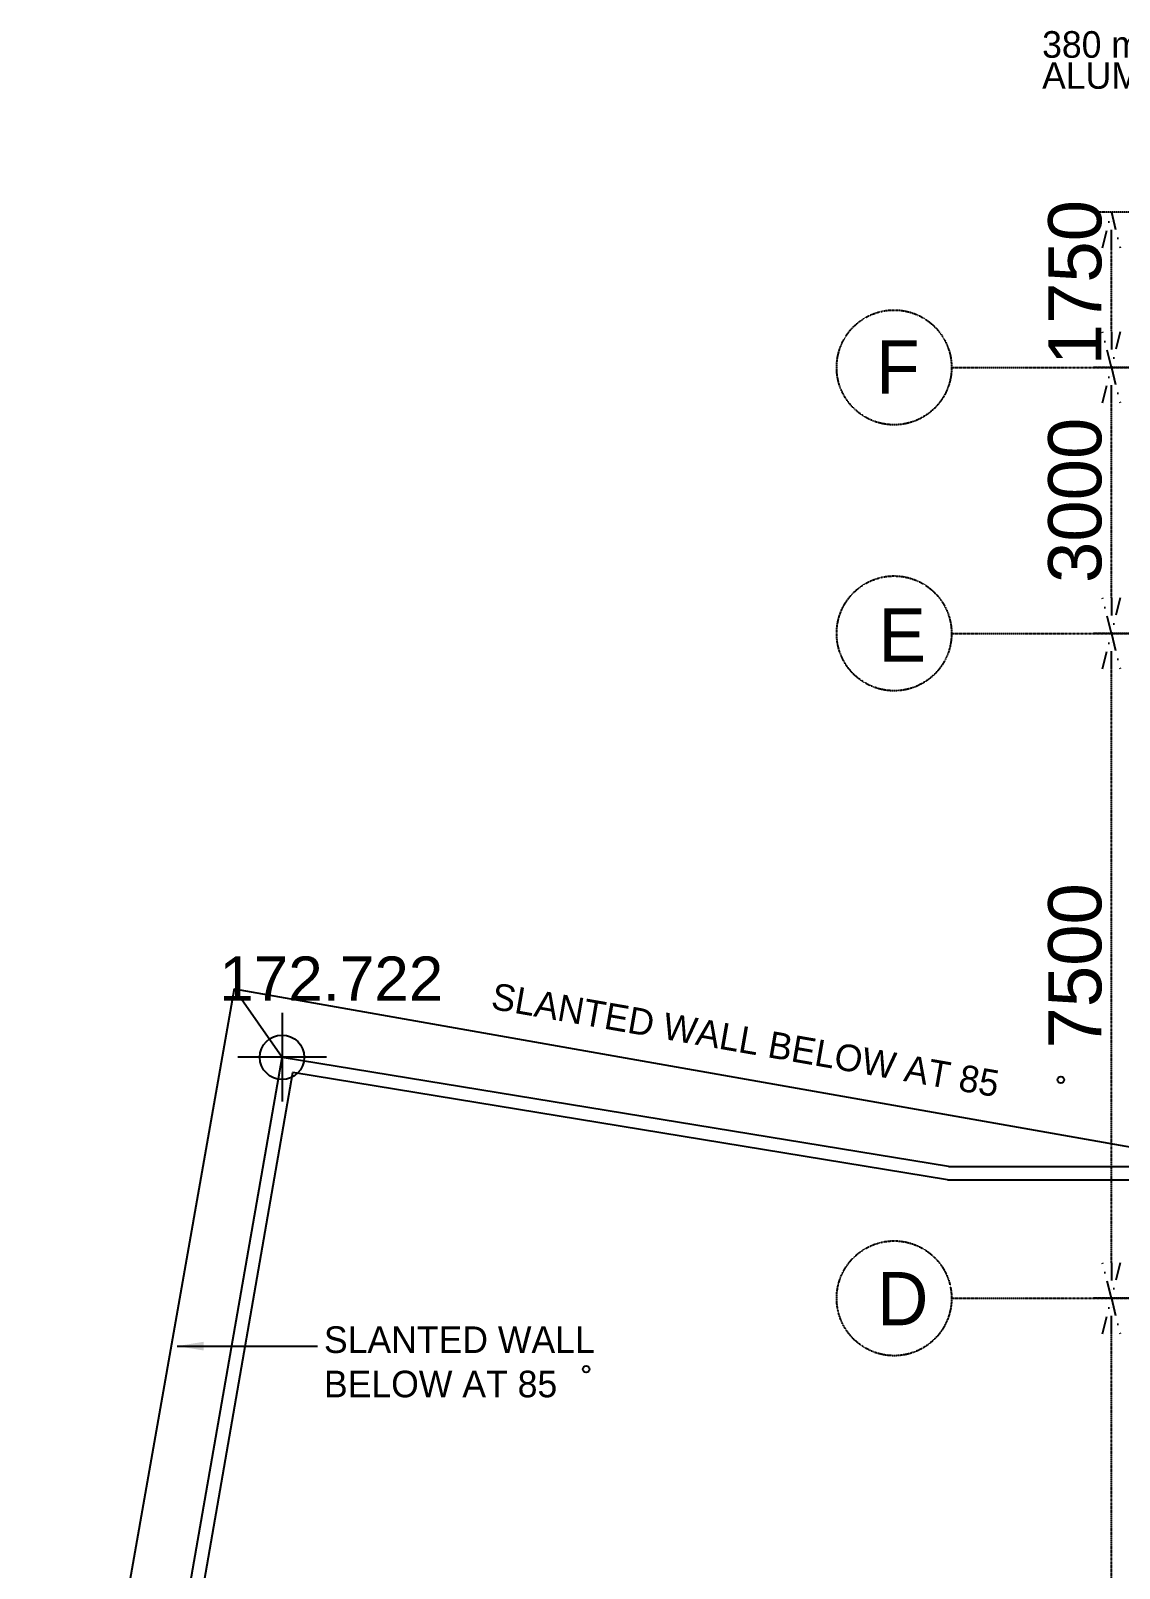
# Model space of a CAD drawing. Header units: millimetres. Extents: x 477 to 62893, y 268 to 55271.
# Drawn here: x 3957 to 16231, y 29595 to 46937 of the extents above; entities that cross this region are included whole.
import ezdxf

# ---------------------------------------------------------------- set-up
doc = ezdxf.new("R2010")
doc.units = ezdxf.units.MM
doc.linetypes.add('DASHDOT', pattern=[1, 0.5, -0.25, 0, -0.25])
doc.layers.get('0').update_dxf_attribs({"color": 8})
doc.layers.get('Defpoints').update_dxf_attribs({"color": 8})
for name, color, linetype in [('DLN020__', 8, 'DASHDOT'), ('DLN032__', 8, 'Continuous'), ('DLN040__', 8, 'Continuous'), ('DLN210__', 8, 'Continuous'), ('LEVEL', 8, 'Continuous')]:
    doc.layers.add(name, color=color, linetype=linetype)
doc.styles.add('ROMANS', font='swissl.ttf')
doc.styles.add('SWIS721LT450', font='swissl.ttf')
doc.styles.add('SWIS721LT750', font='swissl.ttf')
doc.styles.add('test_IAS_STRUCTURE$0$A_IAS_GRID$0$Standard', font='txt')
doc.dimstyles.new('INTDIM', dxfattribs={"dimscale": 200, "dimtxt": 2.25, "dimasz": 1.5, "dimexe": 1, "dimexo": 0, "dimgap": 1, "dimtad": 1, "dimdec": 0, "dimrnd": 1, "dimzin": 1, "dimdsep": 46, "dimtxsty": 'SWIS721LT450', "dimcen": 1, "dimclrd": 256, "dimclre": 256, "dimclrt": 256, "dimaunit": 1, "dimadec": 3, "dimazin": 0, "dimtfac": 1, "dimtdec": 0, "dimtix": 1, "dimtmove": 2, "dimatfit": 0, "dimfxl": 1, "dimtolj": 1, "dimtzin": 0, "dimarcsym": 0})

# ---------------------------------------------------------------- blocks, each defined once
blk = doc.blocks.new('DIMARR')
for p, q in [((-1, 0.25), (0, 0)), ((-1, 0), (0, 0)), ((0, 0), (-1, -0.25))]:
    blk.add_line(p, q)
blk = doc.blocks.new('*D392')
at = {"layer": 'Defpoints', "color": 0, "transparency": 16777216}
for p in [(16142, 32640), (17850, 32640), (17850, 22140)]:
    blk.add_point(p, dxfattribs=at)
at = {"layer": 'DLN020__', "lineweight": -2, "transparency": 16777216}
for p, q in [((17650, 32640), (15942, 32640)), ((16142, 22540), (16142, 32240)), ((17650, 22140), (15942, 22140))]:
    blk.add_line(p, q, dxfattribs=at)
at = {"layer": 'DLN020__', "lineweight": -2, "transparency": 16777216, "xscale": 400, "yscale": 400, "zscale": 400}
for p, rotation in [((16142, 32640), 90), ((16142, 22140), 270)]:
    blk.add_blockref('DIMARR', p, dxfattribs=dict(at, rotation=rotation))
at = {"layer": 'DLN020__', "transparency": 16777216, "insert": (15734, 27390), "char_height": 600, "attachment_point": 5, "rotation": 90, "style": 'SWIS721LT450'}
blk.add_mtext('\\A1;10500', dxfattribs=at)
blk = doc.blocks.new('*D393')
at = {"layer": 'Defpoints', "color": 0, "transparency": 16777216}
for p in [(16142, 40140), (17850, 40140), (17850, 32640)]:
    blk.add_point(p, dxfattribs=at)
at = {"layer": 'DLN020__', "lineweight": -2, "transparency": 16777216}
for p, q in [((17650, 40140), (15942, 40140)), ((16142, 33040), (16142, 39740)), ((17650, 32640), (15942, 32640))]:
    blk.add_line(p, q, dxfattribs=at)
at = {"layer": 'DLN020__', "lineweight": -2, "transparency": 16777216, "xscale": 400, "yscale": 400, "zscale": 400}
for p, rotation in [((16142, 40140), 90), ((16142, 32640), 270)]:
    blk.add_blockref('DIMARR', p, dxfattribs=dict(at, rotation=rotation))
at = {"layer": 'DLN020__', "transparency": 16777216, "insert": (15734, 36390), "char_height": 600, "attachment_point": 5, "rotation": 90, "style": 'SWIS721LT450'}
blk.add_mtext('\\A1;7500', dxfattribs=at)
blk = doc.blocks.new('*D394')
at = {"layer": 'Defpoints', "color": 0, "transparency": 16777216}
for p in [(16142, 43140), (17850, 43140), (17850, 40140)]:
    blk.add_point(p, dxfattribs=at)
at = {"layer": 'DLN020__', "lineweight": -2, "transparency": 16777216}
for p, q in [((17650, 43140), (15942, 43140)), ((16142, 40540), (16142, 42740)), ((17650, 40140), (15942, 40140))]:
    blk.add_line(p, q, dxfattribs=at)
at = {"layer": 'DLN020__', "lineweight": -2, "transparency": 16777216, "xscale": 400, "yscale": 400, "zscale": 400}
for p, rotation in [((16142, 43140), 90), ((16142, 40140), 270)]:
    blk.add_blockref('DIMARR', p, dxfattribs=dict(at, rotation=rotation))
at = {"layer": 'DLN020__', "transparency": 16777216, "insert": (15734, 41640), "char_height": 600, "attachment_point": 5, "rotation": 90, "style": 'SWIS721LT450'}
blk.add_mtext('\\A1;3000', dxfattribs=at)
blk = doc.blocks.new('*D395')
at = {"layer": 'Defpoints', "color": 0, "transparency": 16777216}
for p in [(16142, 44890), (17850, 44890), (17850, 43140)]:
    blk.add_point(p, dxfattribs=at)
at = {"layer": 'DLN020__', "lineweight": -2, "transparency": 16777216}
for p, q in [((17650, 44890), (15942, 44890)), ((16142, 43540), (16142, 44490)), ((17650, 43140), (15942, 43140))]:
    blk.add_line(p, q, dxfattribs=at)
at = {"layer": 'DLN020__', "lineweight": -2, "transparency": 16777216, "xscale": 400, "yscale": 400, "zscale": 400}
for p, rotation in [((16142, 44890), 90), ((16142, 43140), 270)]:
    blk.add_blockref('DIMARR', p, dxfattribs=dict(at, rotation=rotation))
at = {"layer": 'DLN020__', "transparency": 16777216, "insert": (15734, 44096), "char_height": 600, "attachment_point": 5, "rotation": 90, "style": 'SWIS721LT450'}
blk.add_mtext('\\A1;1750', dxfattribs=at)
blk = doc.blocks.new('ELEX')
at = {"layer": 'DLN032__'}
for p, q in [((0, 0.5), (0, -0.5)), ((0.5, 0), (-0.5, 0))]:
    blk.add_line(p, q, dxfattribs=at)
blk.add_circle((0, 0), 0.25, dxfattribs=at)
at = {"layer": 'DLN032__', "style": 'ROMANS'}
blk.add_attdef('ELEX', (0.257, 0.354), '', height=0.5, dxfattribs=at)

msp = doc.modelspace()

# ---------------------------------------------------------------- linework, layer by layer
at = {"layer": 'DLN020__'}
for p, q in [((14340.2, 43139.6), (58019.4, 43139.6)), ((14340.2, 40139.6), (58019.4, 40139.6)), ((14340.2, 32639.6), (58019.4, 32639.6))]:
    msp.add_line(p, q, dxfattribs=at)
for centre in [(13692.6, 43139.6), (13692.6, 40139.6), (13692.6, 32639.6)]:
    msp.add_circle(centre, 647.6, dxfattribs=at)
at = {"layer": 'DLN040__'}
for centre in [(15572.3, 35103.7), (10219.5, 31839.9)]:
    msp.add_circle(centre, 36.7, dxfattribs=at)
at = {"layer": 'DLN210__'}
for p, q in [((6249.8, 36130.1), (3957.3, 23129)), ((6249.8, 36130.1), (17614.7, 34126.2)), ((6790.7, 35357.6), (6249.8, 36130.1)), ((4671.9, 23191.5), (6790.7, 35357.6)), ((14306.6, 34126.2), (6790.7, 35357.6)), ((4826.5, 23205), (6912.9, 35185.1)), ((14294.4, 33976.2), (6913.5, 35185.5)), ((14306.7, 34126.2), (20519.4, 34126.2)), ((14294.5, 33976.2), (20519.4, 33976.2))]:
    msp.add_line(p, q, dxfattribs=at)
for centre, start, end in [((6913.4, 35185), 80.69524, 170.12087), ((14306.7, 34126.7), 260.69524, 270), ((14294.5, 33976.7), 260.69524, 270)]:
    msp.add_arc(centre, 0.5, start, end, dxfattribs=at)

# ---------------------------------------------------------------- block references
at = {"layer": 'DLN032__'}
ref = msp.add_blockref('ELEX', (6790.7, 35357.8), dxfattribs=dict(at, xscale=1000, yscale=1000, zscale=1000))
ref.add_attrib('ELEX', '172.722', (6084, 35995), dxfattribs={"layer": 'LEVEL', "height": 500, "style": 'ROMANS'})

# ---------------------------------------------------------------- texts
at = {"layer": 'DLN020__', "char_height": 600, "width": 17069.008, "attachment_point": 1, "style": 'test_IAS_STRUCTURE$0$A_IAS_GRID$0$Standard'}
for s, insert in [('F', (13490.1, 43444.9)), ('E', (13516.3, 40420.5)), ('D', (13499.7, 32935.8))]:
    msp.add_mtext(s, dxfattribs=dict(at, insert=insert))
at = {"layer": 'DLN040__', "insert": (15361.2, 46278.2), "char_height": 300, "width": 4867.131, "attachment_point": 7, "line_spacing_factor": 0.7, "style": 'SWIS721LT750'}
msp.add_mtext('{\\fUnivers|b0|i0|c0|p34;380 mm PROJECTION ALUM. FEATURE FIN}', dxfattribs=at)
at = {"layer": 'DLN040__', "insert": (9187.2, 36201.7), "char_height": 300, "width": 8492.941, "attachment_point": 1, "rotation": 350.0799, "style": 'SWIS721LT750'}
msp.add_mtext('{\\fUnivers|b0|i0|c0|p34;SLANTED WALL BELOW AT 85}', dxfattribs=at)
at = {"layer": 'DLN040__', "insert": (7263.1, 32323), "char_height": 300, "width": 4329.92, "attachment_point": 1, "style": 'SWIS721LT750'}
msp.add_mtext('{\\fUnivers|b0|i0|c0|p34;SLANTED WALL BELOW AT 85}', dxfattribs=at)

# ---------------------------------------------------------------- dimensions: what is measured, and where the dimension line sits
at = {"layer": 'DLN020__'}
dim = msp.add_linear_dim(base=(16142, 44889.6), p1=(17850.2, 43139.6), p2=(17850.2, 44889.6), angle=90, dimstyle='INTDIM', override={"dimscale": 1, "dimtxt": 600, "dimasz": 400, "dimexe": 200, "dimexo": 200, "dimgap": 100, "dimrnd": 0, "dimzin": 0, "dimblk": 'DIMARR', "dimcen": 200, "dimclrt": 256}, dxfattribs=at)
dim.commit()
dim.dimension.update_dxf_attribs({"geometry": '*D395', "text_midpoint": (15733.7, 44096.4), "dimtype": 160})
for base, p1, p2, picture, middle in [((16142, 43139.6), (17850.2, 40139.6), (17850.2, 43139.6), '*D394', (15733.7, 41639.6)), ((16142, 40139.6), (17850.2, 32639.6), (17850.2, 40139.6), '*D393', (15733.7, 36389.6)), ((16142, 32639.6), (17850.2, 22139.6), (17850.2, 32639.6), '*D392', (15733.7, 27389.6))]:
    dim = msp.add_linear_dim(base=base, p1=p1, p2=p2, angle=90, dimstyle='INTDIM', override={"dimscale": 1, "dimtxt": 600, "dimasz": 400, "dimexe": 200, "dimexo": 200, "dimgap": 100, "dimrnd": 0, "dimzin": 0, "dimblk": 'DIMARR', "dimcen": 200, "dimclrt": 256}, dxfattribs=at)
    dim.commit()
    dim.dimension.update_dxf_attribs({"geometry": picture, "text_midpoint": middle})

# ---------------------------------------------------------------- leaders
at = {"layer": 'DLN040__'}
msp.add_leader([(5607.6, 32100.1), (7190.7, 32100.1)], dimstyle='INTDIM', override={"dimgap": 1, "dimtad": 0}, dxfattribs=at)

doc.saveas('drawing.dxf')
